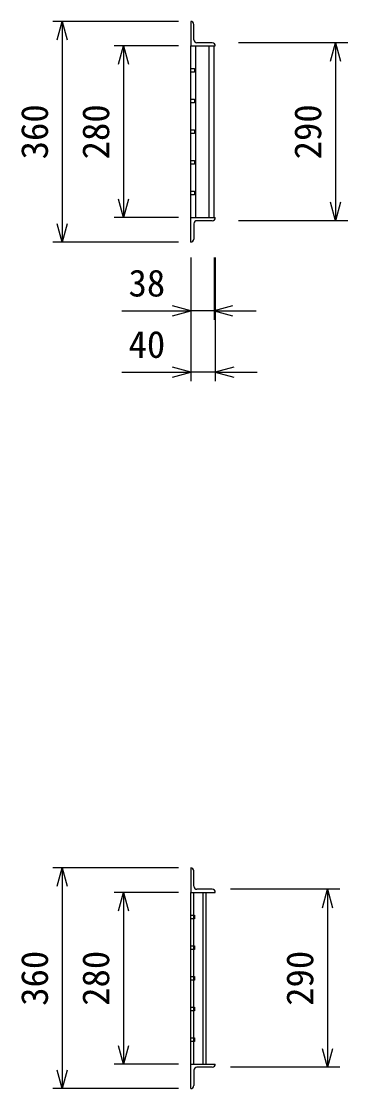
# Model space of a CAD drawing. Units: millimetres, scale not verified. Extents: x -25200 to 25200, y -8910 to 8910.
# Drawn here: x -16240 to -15707, y -5285 to -3545 of the extents above; entities that cross this region are included whole.
import ezdxf
from ezdxf.enums import TextEntityAlignment as Align

# ---------------------------------------------------------------- set-up
doc = ezdxf.new("R2010")
doc.units = ezdxf.units.MM
doc.header["$LTSCALE"] = 30
doc.layers.add('0-0_DIM', color=7, linetype='Continuous', lineweight=25)
doc.layers.add('0-2_HATCH', color=6, linetype='Continuous', lineweight=25)
doc.styles.add('ＭＳ ゴシック', font='')
doc.styles.get('ＭＳ ゴシック').set_extended_font_data('MS Gothic')

msp = doc.modelspace()

# ---------------------------------------------------------------- linework, layer by layer
at = {"layer": '0-0_DIM'}
for p, q in [((-15983.18, -3545.01), (-16188.18, -3545.01)), ((-16173.18, -3545.01), (-16173.18, -3905.01)), ((-15707.1, -3580.01), (-15885.18, -3580.01)), ((-15727.1, -3580.01), (-15727.1, -3870.01)), ((-15983.18, -3585.01), (-16088.18, -3585.01)), ((-16073.18, -3585.01), (-16073.18, -3865.01)), ((-15983.18, -3865.01), (-16088.18, -3865.01)), ((-15707.1, -3870.01), (-15885.18, -3870.01)), ((-15983.18, -3905.01), (-16188.18, -3905.01)), ((-15963.18, -3930.23), (-15963.18, -4131.82)), ((-15925.18, -3930.23), (-15925.18, -4031.82)), ((-15923.18, -3930.23), (-15923.18, -4131.82)), ((-16075.79, -4016.82), (-15963.18, -4016.82)), ((-15925.18, -4016.82), (-15963.18, -4016.82)), ((-15925.18, -4016.82), (-15856.71, -4016.82)), ((-16075.79, -4116.82), (-15963.18, -4116.82)), ((-15923.18, -4116.82), (-15963.18, -4116.82)), ((-15923.18, -4116.82), (-15854.71, -4116.82)), ((-15983.18, -4924.92), (-16188.18, -4924.92)), ((-16173.18, -4924.92), (-16173.18, -5284.92)), ((-15983.18, -4964.92), (-16088.18, -4964.92)), ((-16073.18, -4964.92), (-16073.18, -5244.92)), ((-15720.1, -4959.92), (-15898.18, -4959.92)), ((-15740.1, -4959.92), (-15740.1, -5249.92)), ((-15983.18, -5244.92), (-16088.18, -5244.92)), ((-15720.1, -5249.92), (-15898.18, -5249.92)), ((-15983.18, -5284.92), (-16188.18, -5284.92))]:
    msp.add_line(p, q, dxfattribs=at)
for points in [[(-16181.22, -3575.01), (-16173.18, -3545.01), (-16165.14, -3575.01)], [(-15735.14, -3610.01), (-15727.1, -3580.01), (-15719.07, -3610.01)], [(-16081.22, -3615.01), (-16073.18, -3585.01), (-16065.14, -3615.01)], [(-16065.14, -3835.01), (-16073.18, -3865.01), (-16081.22, -3835.01)], [(-15719.07, -3840.01), (-15727.1, -3870.01), (-15735.14, -3840.01)], [(-16165.14, -3875.01), (-16173.18, -3905.01), (-16181.22, -3875.01)], [(-15993.18, -4024.85), (-15963.18, -4016.82), (-15993.18, -4008.78)], [(-15895.18, -4008.78), (-15925.18, -4016.82), (-15895.18, -4024.85)], [(-15993.18, -4124.85), (-15963.18, -4116.82), (-15993.18, -4108.78)], [(-15893.18, -4108.78), (-15923.18, -4116.82), (-15893.18, -4124.85)], [(-16181.22, -4954.92), (-16173.18, -4924.92), (-16165.14, -4954.92)], [(-16081.22, -4994.92), (-16073.18, -4964.92), (-16065.14, -4994.92)], [(-15748.14, -4989.92), (-15740.1, -4959.92), (-15732.07, -4989.92)], [(-16065.14, -5214.92), (-16073.18, -5244.92), (-16081.22, -5214.92)], [(-15732.07, -5219.92), (-15740.1, -5249.92), (-15748.14, -5219.92)], [(-16165.14, -5254.92), (-16173.18, -5284.92), (-16181.22, -5254.92)]]:
    msp.add_lwpolyline(points, dxfattribs=at)
at = {"layer": '0-2_HATCH'}
for p, q in [((-15963.18, -3545.01), (-15963.18, -3585.01)), ((-15958.18, -3575.01), (-15958.18, -3550.01)), ((-15928.18, -3580.01), (-15953.18, -3580.01)), ((-15963.18, -3865.01), (-15963.18, -3585.01)), ((-15963.18, -3585.01), (-15923.18, -3585.01)), ((-15955.18, -3865.01), (-15955.18, -3585.01)), ((-15933.18, -3865.01), (-15933.18, -3585.01)), ((-15925.18, -3865.01), (-15925.18, -3585.01)), ((-15963.18, -3865.01), (-15923.18, -3865.01)), ((-15963.18, -3905.01), (-15963.18, -3865.01)), ((-15958.18, -3875.01), (-15958.18, -3900.01)), ((-15928.18, -3870.01), (-15953.18, -3870.01)), ((-15963.18, -4924.92), (-15963.18, -4964.92)), ((-15958.18, -4954.92), (-15958.18, -4929.92)), ((-15963.18, -5244.92), (-15963.18, -4964.92)), ((-15963.18, -4964.92), (-15923.18, -4964.92)), ((-15958.18, -5244.92), (-15958.18, -4964.92)), ((-15928.18, -4959.92), (-15953.18, -4959.92)), ((-15943.18, -5244.92), (-15943.18, -4964.92)), ((-15938.18, -5244.92), (-15938.18, -4964.92)), ((-15963.18, -5244.92), (-15923.18, -5244.92)), ((-15963.18, -5284.92), (-15963.18, -5244.92)), ((-15928.18, -5249.92), (-15953.18, -5249.92)), ((-15958.18, -5254.92), (-15958.18, -5279.92))]:
    msp.add_line(p, q, dxfattribs=at)
for points in [[(-15963.18, -3628.01), (-15963.18, -3622.01), (-15957.18, -3622.01), (-15957.18, -3628.01)], [(-15963.18, -3678.01), (-15963.18, -3672.01), (-15957.18, -3672.01), (-15957.18, -3678.01)], [(-15963.18, -3728.01), (-15963.18, -3722.01), (-15957.18, -3722.01), (-15957.18, -3728.01)], [(-15963.18, -3778.01), (-15963.18, -3772.01), (-15957.18, -3772.01), (-15957.18, -3778.01)], [(-15963.18, -3828.01), (-15963.18, -3822.01), (-15957.18, -3822.01), (-15957.18, -3828.01)], [(-15963.18, -5007.92), (-15963.18, -5001.92), (-15957.18, -5001.92), (-15957.18, -5007.92)], [(-15963.18, -5057.92), (-15963.18, -5051.92), (-15957.18, -5051.92), (-15957.18, -5057.92)], [(-15963.18, -5107.92), (-15963.18, -5101.92), (-15957.18, -5101.92), (-15957.18, -5107.92)], [(-15963.18, -5157.92), (-15963.18, -5151.92), (-15957.18, -5151.92), (-15957.18, -5157.92)], [(-15963.18, -5207.92), (-15963.18, -5201.92), (-15957.18, -5201.92), (-15957.18, -5207.92)]]:
    msp.add_lwpolyline(points, close=True, dxfattribs=at)
for centre, start, end in [((-15963.18, -3550.01), 0, 90), ((-15953.18, -3575.01), 180, 270), ((-15928.18, -3585.01), 0, 90), ((-15953.18, -3875.01), 90, 180), ((-15928.18, -3865.01), 270, 0), ((-15963.18, -3900.01), 270, 0), ((-15963.18, -4929.92), 0, 90), ((-15953.18, -4954.92), 180, 270), ((-15928.18, -4964.92), 0, 90), ((-15953.18, -5254.92), 90, 180), ((-15928.18, -5244.92), 270, 0), ((-15963.18, -5279.92), 270, 0)]:
    msp.add_arc(centre, 5, start, end, dxfattribs=at)

# ---------------------------------------------------------------- texts
at = {"layer": '0-0_DIM', "style": 'ＭＳ ゴシック'}
for s, p in [('360', (-16183.18, -3770.01)), ('280', (-16083.18, -3770.01)), ('290', (-15737.1, -3770.01)), ('360', (-16183.18, -5149.92)), ('280', (-16083.18, -5149.92)), ('290', (-15750.1, -5149.92))]:
    msp.add_text(s, height=43.99, rotation=90, dxfattribs=at).set_placement(p, align=Align.BOTTOM_LEFT)
for s, p in [('38', (-16064.81, -4006.82)), ('40', (-16064.81, -4106.82))]:
    msp.add_text(s, height=43.99, dxfattribs=at).set_placement(p, align=Align.BOTTOM_LEFT)

doc.saveas('drawing.dxf')
